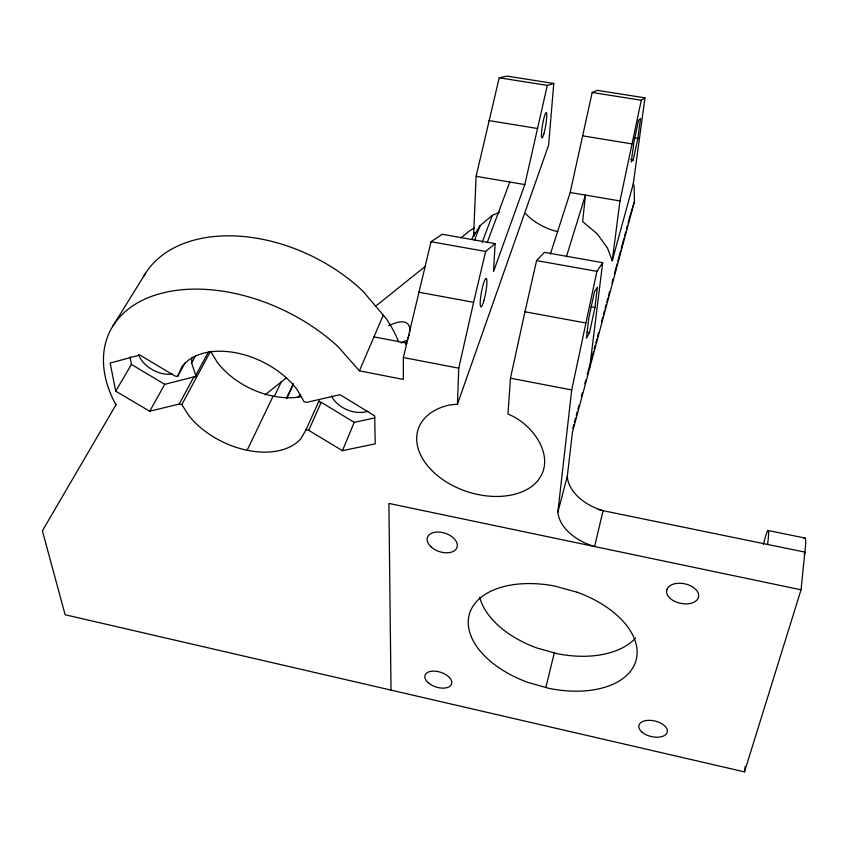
<?xml version="1.0" encoding="UTF-8"?>
<svg xmlns="http://www.w3.org/2000/svg" width="848" height="848" viewBox="0 0 848 848"><rect width="100%" height="100%" fill="white"/><g stroke="black" fill="none" stroke-linecap="round" stroke-linejoin="round"><path stroke-width="1.27" d="M130.03 356.796L131.419 364.449L164.745 384.314L193.885 376.904L196.482 377.424L191.595 362.944L191.754 358.036M589.614 368.339L602.674 262.679L544.374 252.354L536.593 260.601L524.965 311.778L510.464 378.176L507.952 414.1C534.007 424.011 559.542 460.941 534.229 484.441A66.059 43.937 18.2 0 1 433.635 472.219A66.059 43.937 18.2 0 1 449.641 404.973L457.443 404.178L458.747 368.18L473.608 302.312L485.639 251.453L495.105 243.63L442.306 234.281L431.049 241.733L403.362 357.527L403.372 379.416L359.414 370.852L338.129 346.705A148.495 95.114 25.8 0 0 162.445 293.037A148.495 95.114 25.8 0 0 114.819 402.821L116.07 404.676M499.62 212.223L492.328 215.392L480.148 225.579L473.566 236.295L476.11 176.32L499.218 77.783L507.083 76.119L553.776 83.475L548.614 145.167L457.443 404.178M495.105 243.63L493.547 271.487L524.827 184.588L547.31 85.383L553.776 83.475M116.24 404.337L42.4 530.837L65.126 614.747L744.491 771.881L801.031 589.805L805.6 544.978A39.856 3.689 -79.4 0 0 803.978 538.522M550.416 253.955L570.163 192.549L592.19 92.474L597.331 90.344L644.968 97.849L633.265 183.91L634.113 186.38L634.484 201.368L572.474 432.12L567.28 476.491A47.424 31.471 13.6 0 0 598.296 509.086L603.066 510.676L594.596 546.536A48.537 31.334 13.9 0 1 557.857 512.107L571.7 389.953L596.918 271.349L602.674 262.679M594.936 307.453L597.416 287.09L594.448 291.839L588.862 317.735L586.434 338.151L589.53 332.628L594.936 307.453L591.109 306.753M744.491 771.881L745.138 766.74M570.163 192.549L585.449 195.072L582.629 221.561L597.109 233.762L607.507 248.061L612.224 260.866L619.973 200.944L641.268 100.276L644.968 97.849M637.866 138.351L640.537 118.582L638.608 120.098L633.912 142.019L631.272 161.904L633.297 159.763L637.866 138.351L634.039 137.736M545.836 687.484L554.316 652.865M557.857 512.107L567.28 476.491M572.824 428.282L573.863 424.456M574.541 421.912L575.569 418.085M576.258 415.531L577.287 411.704M577.976 409.16L579.004 405.333M581.41 396.398L582.438 392.582M584.844 383.646L585.873 379.819M587.251 374.721L589.996 364.513M590.685 361.969L593.43 351.761M594.109 349.217L595.148 345.39M595.826 342.836L596.854 339.009M597.543 336.455L598.571 332.639M601.667 321.159L602.695 317.332M603.384 314.778L604.412 310.951M605.101 308.396L606.129 304.58M606.818 302.026L607.846 298.199M608.535 295.645L609.564 291.818M611.97 282.893L612.998 279.066M614.365 273.968L617.111 263.76M617.8 261.216L620.545 251.008M621.234 248.453L623.98 238.256M624.669 235.702L625.697 231.875M626.386 229.331L627.414 225.504M628.103 222.95L630.159 215.297M612.224 260.866L633.265 183.91M633.233 159.827L633.435 159.085M804.233 554.634L804.996 552.133L603.066 510.676M566.39 256.764L585.449 195.072L619.973 200.944M630.52 214.141L634.484 201.368M487.197 242.623L509.775 182.034M482.067 242.634L492.328 215.392M474.456 240.419L480.148 225.579M471.933 239.327L474.318 233.147M473.566 236.295L474.965 232.649M405.556 344.352L407.538 339.444A45.877 16.525 -45.5 0 0 409.118 334.663M185.065 362.933L177.561 376.512L174.879 375.971L139.878 355.036L110.176 363.05L115.678 391.161L149.704 411.238L179.193 404.051L181.832 404.591L188.956 415.785A69.981 44.732 25.7 0 0 300.934 438.639L306.001 429.788L308.714 430.339L342.444 450.659L354.231 422.389L374.922 417.863M359.414 370.852L383.275 315.127M177.561 376.512L181.726 367.067A69.981 44.732 25.7 0 1 236.603 352.938A69.981 44.732 25.7 0 1 297.415 390.038L304.082 401.782L306.849 402.334L339.995 394.67L374.668 415.87L375.24 443.843L342.444 450.659M308.714 430.339L321.201 402.291L354.231 422.389M306.001 429.788L319.24 400.51M286.751 398.369L293.493 384.017M286.55 398.178L293.217 384.027M247.139 450.288L273.13 396.122M274.487 396.111L281.366 381.791L286.295 377.826M181.832 404.591L210.59 351.242L217.289 362.35A67.395 45.05 26.2 0 0 301.305 396.641M179.193 404.051L193.885 376.904M195.517 375.865L208.428 351.962M191.595 362.944L195.337 356.118M149.704 411.238L164.745 384.314M115.678 391.161L131.419 364.449M113.017 325.823L145.432 273.448M265.021 394.914L281.366 381.791M375.484 306.329L424.837 266.738M460.824 237.875L470.078 230.455L474.509 227.942M499.218 77.783L547.31 85.383M592.19 92.474L641.268 100.276M488.883 120.554L537.303 128.451M582.481 135.818L631.919 143.884M630.732 159.339L633.297 159.763M476.11 176.32L524.827 184.588M431.049 241.733L485.639 251.453M536.593 260.601L596.918 271.349M418.594 292.168L473.608 302.312M524.965 311.778L585.767 322.982M586.964 332.162L589.53 332.628M373.957 336.889L406.828 343.154M403.362 357.527L458.747 368.18M510.464 378.176L571.7 389.953M318.53 401.761L321.201 402.291M768.32 530.562L805.038 538.045M598.243 509.553L602.027 510.337M801.031 589.805L388.903 503.426L391.023 690.124M557.814 231.642A54.675 43.736 17.1 0 1 525.633 213.696M143.503 276.724A142.994 95.76 26.2 0 1 363.082 291.33L386.37 318.774A142.994 95.76 26.2 0 1 398.645 341.861M172.441 373.968A24.157 15.349 28.5 0 1 138.627 354.549M367.841 411.195A24.369 16.292 22.9 0 1 331.526 396.048M635.587 637.982A84.694 50.922 15.2 0 1 557.369 653.713L536.922 647.999A84.694 50.922 15.2 0 1 479.682 597.204M763.423 544.331A39.697 2.692 -79.3 0 1 767.61 544.321M298.072 396.959A51.516 18.2 -46.7 0 1 300.68 394.447M388.67 325.855A45.877 16.525 -45.5 0 1 409.552 332.501M401.136 343.08A45.569 17.055 -45.5 0 1 406.266 340.472M666.846 589.583L666.581 592.18A16.292 9.985 11.8 0 0 679.375 603.066L683.53 603.787A16.292 9.985 11.8 0 0 696.091 589.763L693.335 587.399A16.292 9.985 11.8 0 0 677.51 583.318A16.292 9.985 11.8 0 0 666.846 589.583M577.212 592.243L554.518 586.021A86.475 50.477 15.4 0 0 469.294 614.461A86.475 50.477 15.4 0 0 528.103 682.481L548.953 688.364A86.475 50.477 15.4 0 0 635.915 660.825A86.475 50.477 15.4 0 0 577.212 592.243M543.928 133.624A12.837 1.622 -80.3 0 0 546.515 112.826A12.837 1.622 -80.3 0 0 541.883 129.193A12.837 1.622 -80.3 0 0 543.928 133.624M483.848 300.86A14.427 2.141 -79.6 0 0 486.296 278.526A14.427 2.141 -79.6 0 0 480.509 298.57A14.427 2.141 -79.6 0 0 483.848 300.86M431.293 547.055A15.593 9.614 18.6 0 0 456.712 548.137A15.593 9.614 18.6 0 0 438.713 532.046A15.593 9.614 18.6 0 0 431.293 547.055M428.526 683A13.992 7.717 18 0 0 451.284 684.718A13.992 7.717 18 0 0 435.119 671.171A13.992 7.717 18 0 0 428.526 683M641.883 732.025A14.564 7.982 13.1 0 0 666.39 733.902A14.564 7.982 13.1 0 0 650.988 720.397A14.564 7.982 13.1 0 0 641.883 732.025"/></g></svg>
